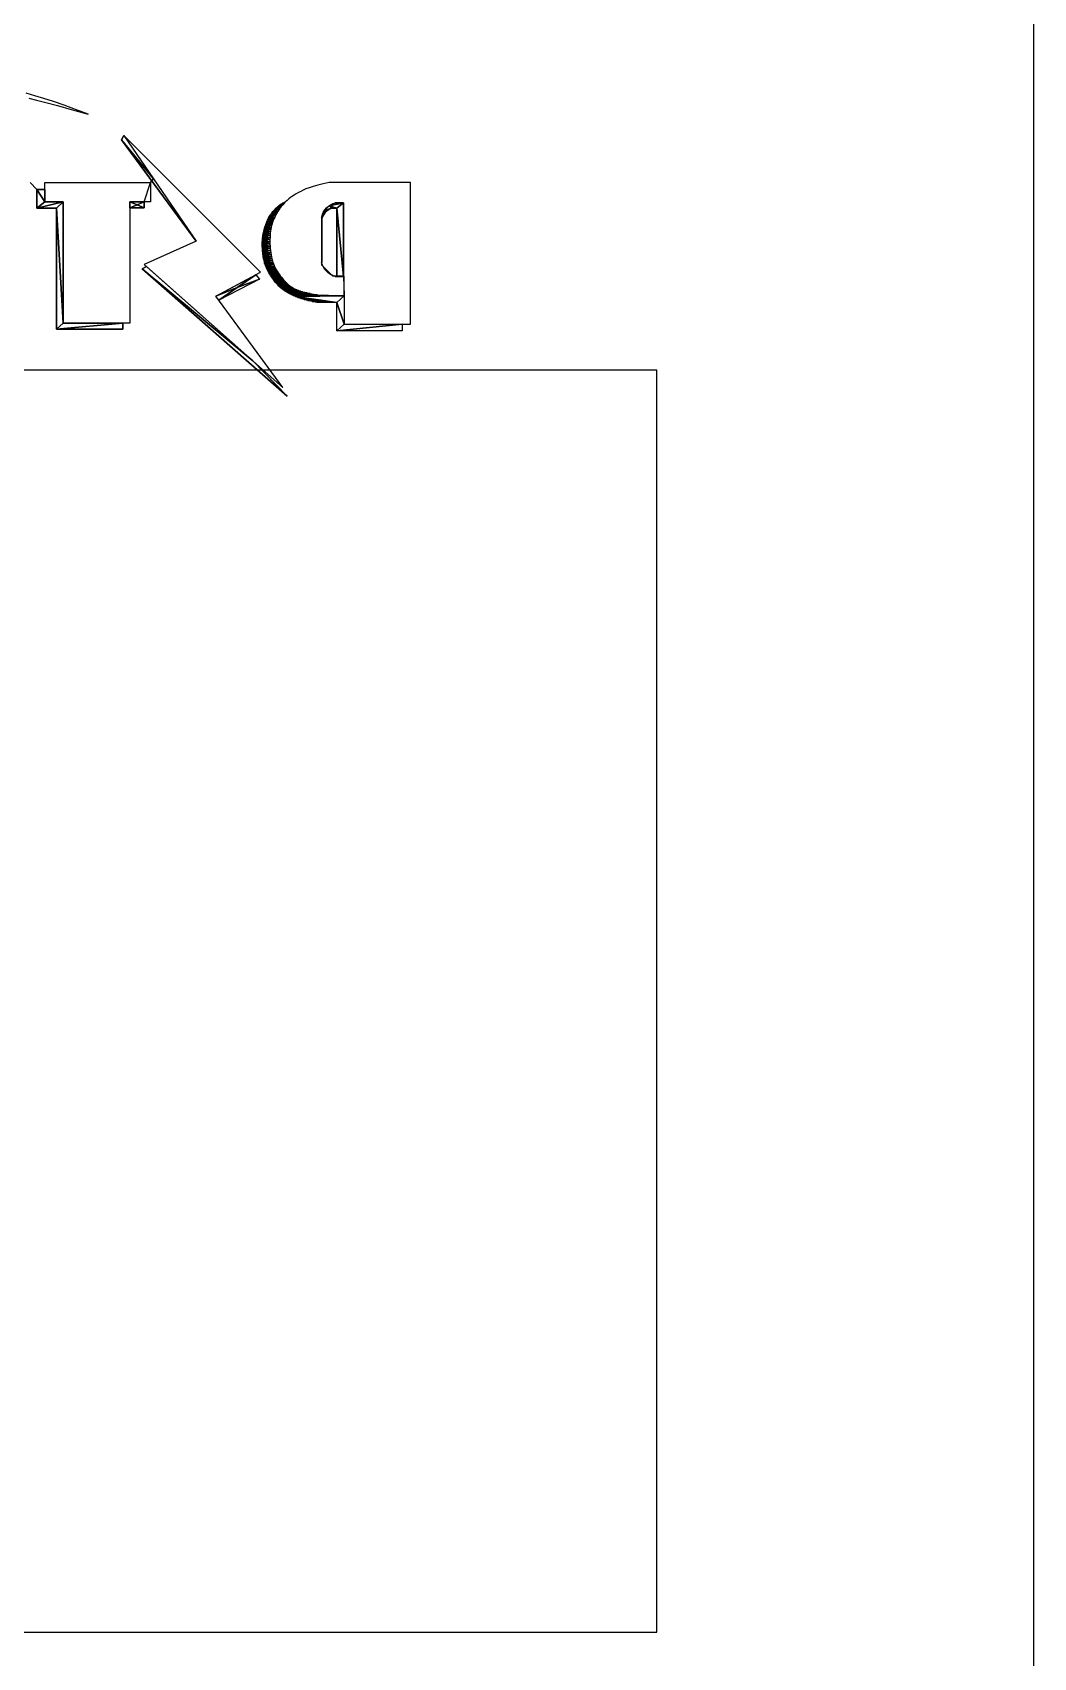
# Model space of a CAD drawing. Header units: millimetres. Extents: x 24815 to 37444, y -10619 to 6020.
# Drawn here: x 35123.52 to 35139.39, y 343.61 to 369.36 of the extents above; entities that cross this region are included whole.
import ezdxf

# ---------------------------------------------------------------- set-up
doc = ezdxf.new("R2010")
doc.units = ezdxf.units.MM

# ---------------------------------------------------------------- blocks, each defined once
blk = doc.blocks.new('A$C3CC6408C')
at = {"color": 2}
for p, q in [((0, 0), (0, -218.895)), ((-15.834, -25.052), (-15.969, -25.014)), ((-15.925, -25.09), (-15.804, -25.121)), ((-15.691, -25.096), (-15.834, -25.052)), ((-15.804, -25.121), (-15.657, -25.159)), ((-15.537, -25.146), (-15.691, -25.096)), ((-15.657, -25.159), (-15.475, -25.208)), ((-15.37, -25.204), (-15.537, -25.146)), ((-15.475, -25.208), (-15.255, -25.269)), ((-15.188, -25.269), (-15.37, -25.204)), ((-15.255, -25.269), (-14.989, -25.343)), ((-14.989, -25.343), (-15.188, -25.269)), ((-14.461, -25.753), (-14.42, -25.683)), ((-14.42, -25.683), (-14.461, -25.753)), ((-14.42, -25.683), (-13.277, -27.358)), ((-12.255, -27.848), (-14.42, -25.683)), ((-14.461, -25.753), (-13.953, -26.369)), ((-13.277, -27.358), (-14.461, -25.753)), ((-13.953, -26.369), (-14.461, -25.753)), ((-14.461, -25.753), (-13.277, -27.358)), ((-15.904, -26.427), (-15.801, -26.537)), ((-15.676, -26.734), (-15.676, -26.427)), ((-15.676, -26.427), (-14.001, -26.427)), ((-14.097, -26.734), (-14.001, -26.427)), ((-14.001, -26.427), (-13.953, -26.369)), ((-14.001, -26.427), (-14.001, -26.734)), ((-13.953, -26.369), (-13.277, -27.358)), ((-11.482, -26.51), (-11.534, -26.529)), ((-11.421, -26.49), (-11.482, -26.51)), ((-11.348, -26.47), (-11.421, -26.49)), ((-11.264, -26.45), (-11.348, -26.47)), ((-11.165, -26.43), (-11.264, -26.45)), ((-9.875, -26.43), (-11.165, -26.43)), ((-9.875, -28.673), (-9.875, -26.43)), ((-15.801, -26.537), (-15.676, -26.734)), ((-15.801, -26.833), (-15.801, -26.537)), ((-15.676, -26.734), (-15.801, -26.537)), ((-15.801, -26.537), (-15.676, -26.537)), ((-15.801, -26.537), (-15.676, -26.537)), ((-15.676, -26.537), (-15.801, -26.537)), ((-15.801, -26.537), (-15.801, -26.833)), ((-15.676, -26.734), (-15.801, -26.833)), ((-15.801, -26.833), (-15.385, -26.734)), ((-15.801, -26.833), (-15.676, -26.734)), ((-15.385, -26.734), (-15.801, -26.833)), ((-15.676, -26.537), (-15.676, -26.734)), ((-15.676, -26.734), (-15.385, -26.734)), ((-15.385, -26.734), (-15.676, -26.734)), ((-15.385, -26.734), (-15.49, -26.833)), ((-15.49, -26.833), (-15.385, -26.734)), ((-15.385, -26.734), (-15.385, -28.658)), ((-15.385, -28.658), (-15.385, -26.734)), ((-14.212, -26.78), (-14.326, -26.734)), ((-14.326, -26.734), (-14.097, -26.734)), ((-14.326, -26.827), (-14.326, -26.734)), ((-14.326, -26.734), (-14.212, -26.78)), ((-14.001, -26.734), (-14.326, -26.734)), ((-14.326, -26.734), (-14.326, -28.658)), ((-14.326, -26.827), (-14.212, -26.78)), ((-14.212, -26.78), (-14.326, -26.827)), ((-14.212, -26.78), (-14.097, -26.734)), ((-14.097, -26.734), (-14.212, -26.78)), ((-14.212, -26.78), (-14.097, -26.827)), ((-14.097, -26.827), (-14.212, -26.78)), ((-14.097, -26.734), (-14.097, -26.827)), ((-14.097, -26.827), (-14.097, -26.734)), ((-11.947, -26.784), (-11.939, -26.778)), ((-11.947, -26.784), (-11.939, -26.778)), ((-11.939, -26.778), (-11.93, -26.773)), ((-11.939, -26.778), (-11.93, -26.773)), ((-11.903, -26.783), (-11.939, -26.778)), ((-11.939, -26.778), (-11.903, -26.783)), ((-11.93, -26.773), (-11.922, -26.768)), ((-11.93, -26.773), (-11.922, -26.768)), ((-11.903, -26.783), (-11.93, -26.773)), ((-11.93, -26.773), (-11.903, -26.783)), ((-11.922, -26.768), (-11.914, -26.763)), ((-11.922, -26.768), (-11.914, -26.763)), ((-11.903, -26.783), (-11.922, -26.768)), ((-11.922, -26.768), (-11.903, -26.783)), ((-11.914, -26.763), (-11.905, -26.758)), ((-11.914, -26.763), (-11.905, -26.758)), ((-11.903, -26.783), (-11.914, -26.763)), ((-11.914, -26.763), (-11.903, -26.783)), ((-11.905, -26.758), (-11.897, -26.754)), ((-11.905, -26.758), (-11.897, -26.754)), ((-11.881, -26.757), (-11.905, -26.758)), ((-11.905, -26.758), (-11.881, -26.757)), ((-11.903, -26.783), (-11.905, -26.758)), ((-11.905, -26.758), (-11.903, -26.783)), ((-11.881, -26.757), (-11.903, -26.783)), ((-11.881, -26.757), (-11.903, -26.783)), ((-11.897, -26.754), (-11.888, -26.749)), ((-11.897, -26.754), (-11.888, -26.749)), ((-11.881, -26.757), (-11.897, -26.754)), ((-11.897, -26.754), (-11.881, -26.757)), ((-11.888, -26.749), (-11.879, -26.745)), ((-11.888, -26.749), (-11.879, -26.745)), ((-11.881, -26.757), (-11.888, -26.749)), ((-11.888, -26.749), (-11.881, -26.757)), ((-11.858, -26.734), (-11.881, -26.757)), ((-11.857, -26.734), (-11.881, -26.757)), ((-11.881, -26.757), (-11.868, -26.739)), ((-11.868, -26.739), (-11.881, -26.757)), ((-11.881, -26.757), (-11.879, -26.745)), ((-11.879, -26.745), (-11.881, -26.757)), ((-11.879, -26.745), (-11.868, -26.739)), ((-11.879, -26.745), (-11.868, -26.739)), ((-11.868, -26.739), (-11.858, -26.734)), ((-11.868, -26.739), (-11.858, -26.734)), ((-11.833, -26.711), (-11.857, -26.734)), ((-11.806, -26.689), (-11.833, -26.711)), ((-11.779, -26.667), (-11.806, -26.689)), ((-11.75, -26.647), (-11.779, -26.667)), ((-11.72, -26.627), (-11.75, -26.647)), ((-11.688, -26.607), (-11.72, -26.627)), ((-11.654, -26.588), (-11.688, -26.607)), ((-11.618, -26.568), (-11.654, -26.588)), ((-11.579, -26.549), (-11.618, -26.568)), ((-11.534, -26.529), (-11.579, -26.549)), ((-11.167, -26.797), (-10.937, -26.749)), ((-11.167, -26.797), (-11.072, -26.749)), ((-10.937, -26.749), (-11.167, -26.797)), ((-11.072, -26.749), (-10.937, -26.749)), ((-10.937, -26.749), (-11.072, -26.749)), ((-11.047, -26.835), (-10.937, -26.749)), ((-10.937, -26.749), (-11.047, -26.835)), ((-10.937, -26.749), (-10.937, -27.918)), ((-10.937, -27.918), (-10.937, -26.749)), ((-15.49, -26.833), (-15.801, -26.833)), ((-15.801, -26.833), (-15.49, -26.833)), ((-15.385, -28.658), (-15.49, -26.833)), ((-15.49, -26.833), (-15.385, -28.658)), ((-15.49, -28.753), (-15.49, -26.833)), ((-15.49, -26.833), (-15.49, -28.753)), ((-14.097, -26.827), (-14.326, -26.827)), ((-14.326, -26.827), (-14.097, -26.827)), ((-12.153, -27.045), (-12.144, -27.026)), ((-12.153, -27.045), (-12.144, -27.026)), ((-12.053, -27.03), (-12.153, -27.045)), ((-12.153, -27.045), (-12.053, -27.03)), ((-12.144, -27.026), (-12.135, -27.007)), ((-12.144, -27.026), (-12.135, -27.007)), ((-12.053, -27.03), (-12.144, -27.026)), ((-12.144, -27.026), (-12.053, -27.03)), ((-12.135, -27.007), (-12.126, -26.99)), ((-12.135, -27.007), (-12.126, -26.99)), ((-12.042, -27.003), (-12.135, -27.007)), ((-12.135, -27.007), (-12.042, -27.003)), ((-12.053, -27.03), (-12.135, -27.007)), ((-12.135, -27.007), (-12.053, -27.03)), ((-12.126, -26.99), (-12.116, -26.973)), ((-12.126, -26.99), (-12.116, -26.973)), ((-12.029, -26.976), (-12.126, -26.99)), ((-12.126, -26.99), (-12.029, -26.976)), ((-12.042, -27.003), (-12.126, -26.99)), ((-12.126, -26.99), (-12.042, -27.003)), ((-12.116, -26.973), (-12.106, -26.957)), ((-12.116, -26.973), (-12.106, -26.957)), ((-12.029, -26.976), (-12.116, -26.973)), ((-12.116, -26.973), (-12.029, -26.976)), ((-12.106, -26.957), (-12.097, -26.942)), ((-12.106, -26.957), (-12.097, -26.942)), ((-12.015, -26.948), (-12.106, -26.957)), ((-12.106, -26.957), (-12.015, -26.948)), ((-12.029, -26.976), (-12.106, -26.957)), ((-12.106, -26.957), (-12.029, -26.976)), ((-12.097, -26.942), (-12.087, -26.928)), ((-12.097, -26.942), (-12.087, -26.928)), ((-12.015, -26.948), (-12.097, -26.942)), ((-12.097, -26.942), (-12.015, -26.948)), ((-12.087, -26.928), (-12.078, -26.914)), ((-12.087, -26.928), (-12.078, -26.914)), ((-12, -26.92), (-12.087, -26.928)), ((-12.087, -26.928), (-12, -26.92)), ((-12.015, -26.948), (-12.087, -26.928)), ((-12.087, -26.928), (-12.015, -26.948)), ((-12.078, -26.914), (-12.068, -26.901)), ((-12.078, -26.914), (-12.068, -26.901)), ((-12, -26.92), (-12.078, -26.914)), ((-12.078, -26.914), (-12, -26.92)), ((-12.068, -26.901), (-12.058, -26.889)), ((-12.068, -26.901), (-12.058, -26.889)), ((-11.983, -26.891), (-12.068, -26.901)), ((-12.068, -26.901), (-11.983, -26.891)), ((-12, -26.92), (-12.068, -26.901)), ((-12.068, -26.901), (-12, -26.92)), ((-12.053, -27.03), (-12.063, -27.057)), ((-12.053, -27.03), (-12.063, -27.057)), ((-12.058, -26.889), (-12.048, -26.877)), ((-12.058, -26.889), (-12.048, -26.877)), ((-11.983, -26.891), (-12.058, -26.889)), ((-12.058, -26.889), (-11.983, -26.891)), ((-12.042, -27.003), (-12.053, -27.03)), ((-12.042, -27.003), (-12.053, -27.03)), ((-12.048, -26.877), (-12.039, -26.866)), ((-12.048, -26.877), (-12.039, -26.866)), ((-11.983, -26.891), (-12.048, -26.877)), ((-12.048, -26.877), (-11.983, -26.891)), ((-12.029, -26.976), (-12.042, -27.003)), ((-12.029, -26.976), (-12.042, -27.003)), ((-12.039, -26.866), (-12.029, -26.855)), ((-12.039, -26.866), (-12.029, -26.855)), ((-11.965, -26.863), (-12.039, -26.866)), ((-12.039, -26.866), (-11.965, -26.863)), ((-11.983, -26.891), (-12.039, -26.866)), ((-12.039, -26.866), (-11.983, -26.891)), ((-12.029, -26.855), (-12.02, -26.845)), ((-12.029, -26.855), (-12.02, -26.845)), ((-11.965, -26.863), (-12.029, -26.855)), ((-12.029, -26.855), (-11.965, -26.863)), ((-12.015, -26.948), (-12.029, -26.976)), ((-12.015, -26.948), (-12.029, -26.976)), ((-11.946, -26.836), (-12.02, -26.845)), ((-12.02, -26.845), (-12.011, -26.836)), ((-12.02, -26.845), (-11.946, -26.836)), ((-12.02, -26.845), (-12.011, -26.836)), ((-11.965, -26.863), (-12.02, -26.845)), ((-12.02, -26.845), (-11.965, -26.863)), ((-12, -26.92), (-12.015, -26.948)), ((-12, -26.92), (-12.015, -26.948)), ((-12.011, -26.836), (-12.001, -26.827)), ((-12.011, -26.836), (-12.001, -26.827)), ((-11.946, -26.836), (-12.011, -26.836)), ((-12.011, -26.836), (-11.946, -26.836)), ((-12.001, -26.827), (-11.992, -26.818)), ((-12.001, -26.827), (-11.992, -26.818)), ((-11.946, -26.836), (-12.001, -26.827)), ((-12.001, -26.827), (-11.946, -26.836)), ((-11.983, -26.891), (-12, -26.92)), ((-11.983, -26.891), (-12, -26.92)), ((-11.992, -26.818), (-11.983, -26.811)), ((-11.992, -26.818), (-11.983, -26.811)), ((-11.946, -26.836), (-11.992, -26.818)), ((-11.992, -26.818), (-11.946, -26.836)), ((-11.983, -26.811), (-11.974, -26.803)), ((-11.983, -26.811), (-11.974, -26.803)), ((-11.925, -26.809), (-11.983, -26.811)), ((-11.983, -26.811), (-11.925, -26.809)), ((-11.946, -26.836), (-11.983, -26.811)), ((-11.983, -26.811), (-11.946, -26.836)), ((-11.965, -26.863), (-11.983, -26.891)), ((-11.965, -26.863), (-11.983, -26.891)), ((-11.974, -26.803), (-11.965, -26.797)), ((-11.974, -26.803), (-11.965, -26.797)), ((-11.925, -26.809), (-11.974, -26.803)), ((-11.974, -26.803), (-11.925, -26.809)), ((-11.965, -26.797), (-11.956, -26.79)), ((-11.965, -26.797), (-11.956, -26.79)), ((-11.925, -26.809), (-11.965, -26.797)), ((-11.965, -26.797), (-11.925, -26.809)), ((-11.946, -26.836), (-11.965, -26.863)), ((-11.946, -26.836), (-11.965, -26.863)), ((-11.956, -26.79), (-11.947, -26.784)), ((-11.956, -26.79), (-11.947, -26.784)), ((-11.925, -26.809), (-11.956, -26.79)), ((-11.956, -26.79), (-11.925, -26.809)), ((-11.903, -26.783), (-11.947, -26.784)), ((-11.947, -26.784), (-11.903, -26.783)), ((-11.925, -26.809), (-11.947, -26.784)), ((-11.947, -26.784), (-11.925, -26.809)), ((-11.925, -26.809), (-11.946, -26.836)), ((-11.925, -26.809), (-11.946, -26.836)), ((-11.903, -26.783), (-11.925, -26.809)), ((-11.903, -26.783), (-11.925, -26.809)), ((-11.285, -26.97), (-11.241, -26.873)), ((-11.224, -26.894), (-11.285, -26.97)), ((-11.224, -26.894), (-11.285, -26.986)), ((-11.285, -26.97), (-11.224, -26.894)), ((-11.285, -26.986), (-11.285, -26.97)), ((-11.285, -26.97), (-11.285, -27.697)), ((-11.285, -27.736), (-11.285, -26.986)), ((-11.241, -26.873), (-11.167, -26.797)), ((-11.129, -26.835), (-11.241, -26.873)), ((-11.241, -26.873), (-11.129, -26.835)), ((-11.224, -26.894), (-11.241, -26.873)), ((-11.241, -26.873), (-11.224, -26.894)), ((-11.129, -26.835), (-11.224, -26.894)), ((-11.047, -26.835), (-11.167, -26.797)), ((-11.167, -26.797), (-11.129, -26.835)), ((-11.167, -26.797), (-11.047, -26.835)), ((-11.129, -26.835), (-11.167, -26.797)), ((-11.047, -26.835), (-11.129, -26.835)), ((-11.129, -26.835), (-11.047, -26.835)), ((-10.937, -27.918), (-11.047, -26.835)), ((-11.047, -26.835), (-10.937, -27.918)), ((-11.047, -27.918), (-11.047, -26.835)), ((-11.047, -26.835), (-11.047, -27.918)), ((-12.222, -27.305), (-12.22, -27.284)), ((-12.222, -27.305), (-12.22, -27.284)), ((-12.22, -27.284), (-12.217, -27.263)), ((-12.22, -27.284), (-12.217, -27.263)), ((-12.103, -27.264), (-12.22, -27.284)), ((-12.22, -27.284), (-12.103, -27.264)), ((-12.104, -27.297), (-12.22, -27.284)), ((-12.22, -27.284), (-12.104, -27.297)), ((-12.217, -27.263), (-12.213, -27.242)), ((-12.217, -27.263), (-12.213, -27.242)), ((-12.103, -27.264), (-12.217, -27.263)), ((-12.217, -27.263), (-12.103, -27.264)), ((-12.213, -27.242), (-12.209, -27.221)), ((-12.213, -27.242), (-12.209, -27.221)), ((-12.1, -27.231), (-12.213, -27.242)), ((-12.213, -27.242), (-12.1, -27.231)), ((-12.103, -27.264), (-12.213, -27.242)), ((-12.213, -27.242), (-12.103, -27.264)), ((-12.209, -27.221), (-12.203, -27.199)), ((-12.209, -27.221), (-12.203, -27.199)), ((-12.096, -27.2), (-12.209, -27.221)), ((-12.209, -27.221), (-12.096, -27.2)), ((-12.1, -27.231), (-12.209, -27.221)), ((-12.209, -27.221), (-12.1, -27.231)), ((-12.203, -27.199), (-12.198, -27.177)), ((-12.203, -27.199), (-12.198, -27.177)), ((-12.096, -27.2), (-12.203, -27.199)), ((-12.203, -27.199), (-12.096, -27.2)), ((-12.198, -27.177), (-12.191, -27.154)), ((-12.198, -27.177), (-12.191, -27.154)), ((-12.092, -27.17), (-12.198, -27.177)), ((-12.198, -27.177), (-12.092, -27.17)), ((-12.096, -27.2), (-12.198, -27.177)), ((-12.198, -27.177), (-12.096, -27.2)), ((-12.191, -27.154), (-12.184, -27.131)), ((-12.191, -27.154), (-12.184, -27.131)), ((-12.086, -27.14), (-12.191, -27.154)), ((-12.191, -27.154), (-12.086, -27.14)), ((-12.092, -27.17), (-12.191, -27.154)), ((-12.191, -27.154), (-12.092, -27.17)), ((-12.184, -27.131), (-12.177, -27.109)), ((-12.184, -27.131), (-12.177, -27.109)), ((-12.08, -27.112), (-12.184, -27.131)), ((-12.184, -27.131), (-12.08, -27.112)), ((-12.086, -27.14), (-12.184, -27.131)), ((-12.184, -27.131), (-12.086, -27.14)), ((-12.177, -27.109), (-12.169, -27.087)), ((-12.177, -27.109), (-12.169, -27.087)), ((-12.08, -27.112), (-12.177, -27.109)), ((-12.177, -27.109), (-12.08, -27.112)), ((-12.169, -27.087), (-12.161, -27.066)), ((-12.169, -27.087), (-12.161, -27.066)), ((-12.072, -27.084), (-12.169, -27.087)), ((-12.169, -27.087), (-12.072, -27.084)), ((-12.08, -27.112), (-12.169, -27.087)), ((-12.169, -27.087), (-12.08, -27.112)), ((-12.161, -27.066), (-12.153, -27.045)), ((-12.161, -27.066), (-12.153, -27.045)), ((-12.063, -27.057), (-12.161, -27.066)), ((-12.161, -27.066), (-12.063, -27.057)), ((-12.072, -27.084), (-12.161, -27.066)), ((-12.161, -27.066), (-12.072, -27.084)), ((-12.063, -27.057), (-12.153, -27.045)), ((-12.153, -27.045), (-12.063, -27.057)), ((-12.103, -27.264), (-12.104, -27.297)), ((-12.103, -27.264), (-12.104, -27.297)), ((-12.1, -27.231), (-12.103, -27.264)), ((-12.1, -27.231), (-12.103, -27.264)), ((-12.096, -27.2), (-12.1, -27.231)), ((-12.096, -27.2), (-12.1, -27.231)), ((-12.092, -27.17), (-12.096, -27.2)), ((-12.092, -27.17), (-12.096, -27.2)), ((-12.086, -27.14), (-12.092, -27.17)), ((-12.086, -27.14), (-12.092, -27.17)), ((-12.08, -27.112), (-12.086, -27.14)), ((-12.08, -27.112), (-12.086, -27.14)), ((-12.072, -27.084), (-12.08, -27.112)), ((-12.072, -27.084), (-12.08, -27.112)), ((-12.063, -27.057), (-12.072, -27.084)), ((-12.063, -27.057), (-12.072, -27.084)), ((-13.277, -27.358), (-14.097, -27.73)), ((-12.227, -27.392), (-12.226, -27.369)), ((-12.227, -27.392), (-12.226, -27.369)), ((-12.105, -27.401), (-12.227, -27.392)), ((-12.227, -27.392), (-12.105, -27.401)), ((-12.226, -27.416), (-12.227, -27.392)), ((-12.226, -27.416), (-12.227, -27.392)), ((-12.226, -27.369), (-12.225, -27.347)), ((-12.226, -27.369), (-12.225, -27.347)), ((-12.106, -27.366), (-12.226, -27.369)), ((-12.226, -27.369), (-12.106, -27.366)), ((-12.105, -27.401), (-12.226, -27.369)), ((-12.226, -27.369), (-12.105, -27.401)), ((-12.105, -27.401), (-12.226, -27.416)), ((-12.226, -27.416), (-12.105, -27.401)), ((-12.103, -27.436), (-12.226, -27.416)), ((-12.226, -27.416), (-12.103, -27.436)), ((-12.226, -27.441), (-12.226, -27.416)), ((-12.226, -27.441), (-12.226, -27.416)), ((-12.103, -27.436), (-12.226, -27.441)), ((-12.226, -27.441), (-12.103, -27.436)), ((-12.101, -27.471), (-12.226, -27.441)), ((-12.226, -27.441), (-12.101, -27.471)), ((-12.225, -27.466), (-12.226, -27.441)), ((-12.225, -27.466), (-12.226, -27.441)), ((-12.225, -27.347), (-12.224, -27.325)), ((-12.225, -27.347), (-12.224, -27.325)), ((-12.105, -27.332), (-12.225, -27.347)), ((-12.225, -27.347), (-12.105, -27.332)), ((-12.106, -27.366), (-12.225, -27.347)), ((-12.225, -27.347), (-12.106, -27.366)), ((-12.101, -27.471), (-12.225, -27.466)), ((-12.225, -27.466), (-12.101, -27.471)), ((-12.223, -27.492), (-12.225, -27.466)), ((-12.223, -27.492), (-12.225, -27.466)), ((-12.224, -27.325), (-12.222, -27.305)), ((-12.224, -27.325), (-12.222, -27.305)), ((-12.105, -27.332), (-12.224, -27.325)), ((-12.224, -27.325), (-12.105, -27.332)), ((-12.101, -27.471), (-12.223, -27.492)), ((-12.223, -27.492), (-12.101, -27.471)), ((-12.098, -27.505), (-12.223, -27.492)), ((-12.223, -27.492), (-12.098, -27.505)), ((-12.221, -27.517), (-12.223, -27.492)), ((-12.221, -27.517), (-12.223, -27.492)), ((-12.104, -27.297), (-12.222, -27.305)), ((-12.222, -27.305), (-12.104, -27.297)), ((-12.105, -27.332), (-12.222, -27.305)), ((-12.222, -27.305), (-12.105, -27.332)), ((-12.098, -27.505), (-12.221, -27.517)), ((-12.221, -27.517), (-12.098, -27.505)), ((-12.093, -27.54), (-12.221, -27.517)), ((-12.221, -27.517), (-12.093, -27.54)), ((-12.219, -27.542), (-12.221, -27.517)), ((-12.219, -27.542), (-12.221, -27.517)), ((-12.093, -27.54), (-12.219, -27.542)), ((-12.219, -27.542), (-12.093, -27.54)), ((-12.088, -27.573), (-12.219, -27.542)), ((-12.219, -27.542), (-12.088, -27.573)), ((-12.216, -27.566), (-12.219, -27.542)), ((-12.216, -27.566), (-12.219, -27.542)), ((-12.105, -27.332), (-12.106, -27.366)), ((-12.105, -27.332), (-12.106, -27.366)), ((-12.106, -27.366), (-12.105, -27.401)), ((-12.106, -27.366), (-12.105, -27.401)), ((-12.104, -27.297), (-12.105, -27.332)), ((-12.104, -27.297), (-12.105, -27.332)), ((-12.105, -27.401), (-12.103, -27.436)), ((-12.105, -27.401), (-12.103, -27.436)), ((-12.103, -27.436), (-12.101, -27.471)), ((-12.103, -27.436), (-12.101, -27.471)), ((-12.101, -27.471), (-12.098, -27.505)), ((-12.101, -27.471), (-12.098, -27.505)), ((-12.098, -27.505), (-12.093, -27.54)), ((-12.098, -27.505), (-12.093, -27.54)), ((-12.093, -27.54), (-12.088, -27.573)), ((-12.093, -27.54), (-12.088, -27.573)), ((-14.062, -27.76), (-14.133, -27.797)), ((-14.133, -27.797), (-14.062, -27.76)), ((-14.133, -27.797), (-11.833, -29.812)), ((-12.378, -29.254), (-14.133, -27.797)), ((-14.133, -27.797), (-12.378, -29.254)), ((-11.833, -29.812), (-14.133, -27.797)), ((-14.097, -27.73), (-11.901, -29.677)), ((-14.062, -27.76), (-12.378, -29.254)), ((-12.088, -27.573), (-12.216, -27.566)), ((-12.216, -27.566), (-12.088, -27.573)), ((-12.213, -27.589), (-12.216, -27.566)), ((-12.213, -27.589), (-12.216, -27.566)), ((-12.088, -27.573), (-12.213, -27.589)), ((-12.213, -27.589), (-12.088, -27.573)), ((-12.082, -27.606), (-12.213, -27.589)), ((-12.213, -27.589), (-12.082, -27.606)), ((-12.21, -27.611), (-12.213, -27.589)), ((-12.21, -27.611), (-12.213, -27.589)), ((-12.082, -27.606), (-12.21, -27.611)), ((-12.21, -27.611), (-12.082, -27.606)), ((-12.075, -27.638), (-12.21, -27.611)), ((-12.21, -27.611), (-12.075, -27.638)), ((-12.207, -27.631), (-12.21, -27.611)), ((-12.207, -27.631), (-12.21, -27.611)), ((-12.075, -27.638), (-12.207, -27.631)), ((-12.207, -27.631), (-12.075, -27.638)), ((-12.203, -27.65), (-12.207, -27.631)), ((-12.203, -27.65), (-12.207, -27.631)), ((-12.075, -27.638), (-12.203, -27.65)), ((-12.203, -27.65), (-12.075, -27.638)), ((-12.067, -27.669), (-12.203, -27.65)), ((-12.203, -27.65), (-12.067, -27.669)), ((-12.198, -27.669), (-12.203, -27.65)), ((-12.198, -27.669), (-12.203, -27.65)), ((-12.067, -27.669), (-12.198, -27.669)), ((-12.198, -27.669), (-12.067, -27.669)), ((-12.194, -27.687), (-12.198, -27.669)), ((-12.194, -27.687), (-12.198, -27.669)), ((-12.067, -27.669), (-12.194, -27.687)), ((-12.194, -27.687), (-12.067, -27.669)), ((-12.057, -27.7), (-12.194, -27.687)), ((-12.189, -27.705), (-12.194, -27.687)), ((-12.194, -27.687), (-12.057, -27.7)), ((-12.189, -27.705), (-12.194, -27.687)), ((-12.057, -27.7), (-12.189, -27.705)), ((-12.189, -27.705), (-12.057, -27.7)), ((-12.183, -27.722), (-12.189, -27.705)), ((-12.046, -27.729), (-12.189, -27.705)), ((-12.189, -27.705), (-12.046, -27.729)), ((-12.183, -27.722), (-12.189, -27.705)), ((-12.177, -27.741), (-12.183, -27.722)), ((-12.046, -27.729), (-12.183, -27.722)), ((-12.183, -27.722), (-12.046, -27.729)), ((-12.177, -27.741), (-12.183, -27.722)), ((-12.046, -27.729), (-12.177, -27.741)), ((-12.177, -27.741), (-12.046, -27.729)), ((-12.17, -27.759), (-12.177, -27.741)), ((-12.035, -27.757), (-12.177, -27.741)), ((-12.177, -27.741), (-12.035, -27.757)), ((-12.17, -27.759), (-12.177, -27.741)), ((-12.035, -27.757), (-12.17, -27.759)), ((-12.17, -27.759), (-12.035, -27.757)), ((-12.162, -27.778), (-12.17, -27.759)), ((-12.021, -27.784), (-12.17, -27.759)), ((-12.17, -27.759), (-12.021, -27.784)), ((-12.162, -27.778), (-12.17, -27.759)), ((-12.153, -27.797), (-12.162, -27.778)), ((-12.021, -27.784), (-12.162, -27.778)), ((-12.162, -27.778), (-12.021, -27.784)), ((-12.153, -27.797), (-12.162, -27.778)), ((-12.021, -27.784), (-12.153, -27.797)), ((-12.153, -27.797), (-12.021, -27.784)), ((-12.143, -27.817), (-12.153, -27.797)), ((-12.007, -27.81), (-12.153, -27.797)), ((-12.153, -27.797), (-12.007, -27.81)), ((-12.143, -27.817), (-12.153, -27.797)), ((-12.007, -27.81), (-12.143, -27.817)), ((-12.143, -27.817), (-12.007, -27.81)), ((-12.088, -27.573), (-12.082, -27.606)), ((-12.088, -27.573), (-12.082, -27.606)), ((-12.082, -27.606), (-12.075, -27.638)), ((-12.082, -27.606), (-12.075, -27.638)), ((-12.075, -27.638), (-12.067, -27.669)), ((-12.075, -27.638), (-12.067, -27.669)), ((-12.067, -27.669), (-12.057, -27.7)), ((-12.067, -27.669), (-12.057, -27.7)), ((-12.057, -27.7), (-12.046, -27.729)), ((-12.057, -27.7), (-12.046, -27.729)), ((-12.046, -27.729), (-12.035, -27.757)), ((-12.046, -27.729), (-12.035, -27.757)), ((-12.035, -27.757), (-12.021, -27.784)), ((-12.035, -27.757), (-12.021, -27.784)), ((-12.021, -27.784), (-12.007, -27.81)), ((-12.021, -27.784), (-12.007, -27.81)), ((-12.007, -27.81), (-11.992, -27.835)), ((-12.007, -27.81), (-11.992, -27.835)), ((-11.107, -27.913), (-11.285, -27.736)), ((-12.963, -28.229), (-12.255, -27.848)), ((-12.963, -28.229), (-12.331, -27.889)), ((-12.27, -27.96), (-12.918, -28.291)), ((-12.27, -27.96), (-12.918, -28.291)), ((-12.625, -28.09), (-12.331, -27.889)), ((-12.331, -27.889), (-12.625, -28.09)), ((-12.27, -27.96), (-12.625, -28.09)), ((-12.625, -28.09), (-12.27, -27.96)), ((-12.331, -27.889), (-12.27, -27.96)), ((-12.331, -27.889), (-12.27, -27.96)), ((-12.133, -27.838), (-12.143, -27.817)), ((-11.992, -27.835), (-12.143, -27.817)), ((-12.143, -27.817), (-11.992, -27.835)), ((-12.133, -27.838), (-12.143, -27.817)), ((-11.992, -27.835), (-12.133, -27.838)), ((-12.133, -27.838), (-11.992, -27.835)), ((-12.121, -27.858), (-12.133, -27.838)), ((-11.976, -27.859), (-12.133, -27.838)), ((-12.133, -27.838), (-11.976, -27.859)), ((-12.121, -27.858), (-12.133, -27.838)), ((-12.109, -27.879), (-12.121, -27.858)), ((-11.976, -27.859), (-12.121, -27.858)), ((-12.121, -27.858), (-11.976, -27.859)), ((-12.109, -27.879), (-12.121, -27.858)), ((-11.976, -27.859), (-12.109, -27.879)), ((-12.109, -27.879), (-11.976, -27.859)), ((-12.096, -27.901), (-12.109, -27.879)), ((-11.959, -27.882), (-12.109, -27.879)), ((-12.109, -27.879), (-11.959, -27.882)), ((-12.096, -27.901), (-12.109, -27.879)), ((-11.959, -27.882), (-12.096, -27.901)), ((-12.096, -27.901), (-11.959, -27.882)), ((-12.082, -27.923), (-12.096, -27.901)), ((-11.942, -27.905), (-12.096, -27.901)), ((-12.096, -27.901), (-11.942, -27.905)), ((-12.082, -27.923), (-12.096, -27.901)), ((-11.942, -27.905), (-12.082, -27.923)), ((-12.082, -27.923), (-11.942, -27.905)), ((-12.067, -27.945), (-12.082, -27.923)), ((-11.924, -27.928), (-12.082, -27.923)), ((-12.082, -27.923), (-11.924, -27.928)), ((-12.067, -27.945), (-12.082, -27.923)), ((-11.924, -27.928), (-12.067, -27.945)), ((-12.067, -27.945), (-11.924, -27.928)), ((-12.051, -27.967), (-12.067, -27.945)), ((-11.906, -27.95), (-12.067, -27.945)), ((-12.067, -27.945), (-11.906, -27.95)), ((-12.051, -27.967), (-12.067, -27.945)), ((-11.906, -27.95), (-12.051, -27.967)), ((-12.051, -27.967), (-11.906, -27.95)), ((-12.035, -27.989), (-12.051, -27.967)), ((-11.888, -27.971), (-12.051, -27.967)), ((-12.051, -27.967), (-11.888, -27.971)), ((-12.035, -27.989), (-12.051, -27.967)), ((-11.888, -27.971), (-12.035, -27.989)), ((-12.035, -27.989), (-11.888, -27.971)), ((-12.018, -28.011), (-12.035, -27.989)), ((-11.869, -27.992), (-12.035, -27.989)), ((-12.035, -27.989), (-11.869, -27.992)), ((-12.018, -28.011), (-12.035, -27.989)), ((-11.869, -27.992), (-12.018, -28.011)), ((-12.018, -28.011), (-11.869, -27.992)), ((-11.999, -28.031), (-12.018, -28.011)), ((-11.85, -28.011), (-12.018, -28.011)), ((-12.018, -28.011), (-11.85, -28.011)), ((-11.999, -28.031), (-12.018, -28.011)), ((-11.85, -28.011), (-11.999, -28.031)), ((-11.999, -28.031), (-11.85, -28.011)), ((-11.831, -28.03), (-11.999, -28.031)), ((-11.999, -28.031), (-11.831, -28.03)), ((-11.981, -28.052), (-11.999, -28.031)), ((-11.811, -28.048), (-11.999, -28.031)), ((-11.999, -28.031), (-11.811, -28.048)), ((-11.981, -28.052), (-11.999, -28.031)), ((-11.992, -27.835), (-11.976, -27.859)), ((-11.992, -27.835), (-11.976, -27.859)), ((-11.811, -28.048), (-11.981, -28.052)), ((-11.981, -28.052), (-11.811, -28.048)), ((-11.962, -28.072), (-11.981, -28.052)), ((-11.791, -28.064), (-11.981, -28.052)), ((-11.981, -28.052), (-11.791, -28.064)), ((-11.962, -28.072), (-11.981, -28.052)), ((-11.976, -27.859), (-11.959, -27.882)), ((-11.976, -27.859), (-11.959, -27.882)), ((-11.791, -28.064), (-11.962, -28.072)), ((-11.962, -28.072), (-11.791, -28.064)), ((-11.959, -27.882), (-11.942, -27.905)), ((-11.959, -27.882), (-11.942, -27.905)), ((-11.942, -27.905), (-11.924, -27.928)), ((-11.942, -27.905), (-11.924, -27.928)), ((-11.924, -27.928), (-11.906, -27.95)), ((-11.924, -27.928), (-11.906, -27.95)), ((-11.906, -27.95), (-11.888, -27.971)), ((-11.906, -27.95), (-11.888, -27.971)), ((-11.888, -27.971), (-11.869, -27.992)), ((-11.888, -27.971), (-11.869, -27.992)), ((-11.869, -27.992), (-11.85, -28.011)), ((-11.869, -27.992), (-11.85, -28.011)), ((-11.85, -28.011), (-11.831, -28.03)), ((-11.85, -28.011), (-11.831, -28.03)), ((-11.831, -28.03), (-11.811, -28.048)), ((-11.831, -28.03), (-11.811, -28.048)), ((-11.811, -28.048), (-11.791, -28.064)), ((-11.811, -28.048), (-11.791, -28.064)), ((-11.791, -28.064), (-11.77, -28.08)), ((-11.791, -28.064), (-11.77, -28.08)), ((-10.929, -27.913), (-11.107, -27.913)), ((-11.072, -27.918), (-10.937, -27.918)), ((-10.937, -27.918), (-11.047, -27.918)), ((-11.047, -27.918), (-10.937, -27.918)), ((-10.937, -27.918), (-10.927, -28.221)), ((-10.929, -28.22), (-10.929, -27.913)), ((-12.625, -28.09), (-12.963, -28.229)), ((-12.963, -28.229), (-12.625, -28.09)), ((-11.901, -29.677), (-12.963, -28.229)), ((-12.918, -28.291), (-12.963, -28.229)), ((-12.625, -28.09), (-12.918, -28.291)), ((-12.918, -28.291), (-12.625, -28.09)), ((-11.943, -28.09), (-11.962, -28.072)), ((-11.77, -28.08), (-11.962, -28.072)), ((-11.962, -28.072), (-11.77, -28.08)), ((-11.943, -28.09), (-11.962, -28.072)), ((-11.77, -28.08), (-11.943, -28.09)), ((-11.943, -28.09), (-11.77, -28.08)), ((-11.922, -28.108), (-11.943, -28.09)), ((-11.749, -28.094), (-11.943, -28.09)), ((-11.943, -28.09), (-11.749, -28.094)), ((-11.922, -28.108), (-11.943, -28.09)), ((-11.749, -28.094), (-11.922, -28.108)), ((-11.922, -28.108), (-11.749, -28.094)), ((-11.727, -28.106), (-11.922, -28.108)), ((-11.922, -28.108), (-11.727, -28.106)), ((-11.922, -28.108), (-11.703, -28.118)), ((-11.901, -28.125), (-11.922, -28.108)), ((-11.901, -28.125), (-11.922, -28.108)), ((-11.703, -28.118), (-11.922, -28.108)), ((-11.703, -28.118), (-11.901, -28.125)), ((-11.901, -28.125), (-11.703, -28.118)), ((-11.678, -28.129), (-11.901, -28.125)), ((-11.901, -28.125), (-11.678, -28.129)), ((-11.878, -28.141), (-11.901, -28.125)), ((-11.878, -28.141), (-11.901, -28.125)), ((-11.678, -28.129), (-11.878, -28.141)), ((-11.878, -28.141), (-11.678, -28.129)), ((-11.651, -28.139), (-11.878, -28.141)), ((-11.878, -28.141), (-11.651, -28.139)), ((-11.622, -28.149), (-11.878, -28.141)), ((-11.878, -28.141), (-11.622, -28.149)), ((-11.854, -28.156), (-11.878, -28.141)), ((-11.854, -28.156), (-11.878, -28.141)), ((-11.622, -28.149), (-11.854, -28.156)), ((-11.854, -28.156), (-11.622, -28.149)), ((-11.59, -28.159), (-11.854, -28.156)), ((-11.854, -28.156), (-11.59, -28.159)), ((-11.828, -28.172), (-11.854, -28.156)), ((-11.828, -28.172), (-11.854, -28.156)), ((-11.59, -28.159), (-11.828, -28.172)), ((-11.828, -28.172), (-11.59, -28.159)), ((-11.554, -28.169), (-11.828, -28.172)), ((-11.828, -28.172), (-11.554, -28.169)), ((-11.515, -28.179), (-11.828, -28.172)), ((-11.828, -28.172), (-11.515, -28.179)), ((-11.801, -28.187), (-11.828, -28.172)), ((-11.801, -28.187), (-11.828, -28.172)), ((-11.515, -28.179), (-11.801, -28.187)), ((-11.801, -28.187), (-11.515, -28.179)), ((-11.469, -28.189), (-11.801, -28.187)), ((-11.801, -28.187), (-11.469, -28.189)), ((-11.77, -28.202), (-11.801, -28.187)), ((-11.77, -28.202), (-11.801, -28.187)), ((-11.77, -28.08), (-11.749, -28.094)), ((-11.77, -28.08), (-11.749, -28.094)), ((-11.469, -28.189), (-11.77, -28.202)), ((-11.77, -28.202), (-11.469, -28.189)), ((-11.415, -28.198), (-11.77, -28.202)), ((-11.77, -28.202), (-11.415, -28.198)), ((-11.35, -28.207), (-11.77, -28.202)), ((-11.77, -28.202), (-11.35, -28.207)), ((-11.738, -28.217), (-11.77, -28.202)), ((-11.738, -28.217), (-11.77, -28.202)), ((-11.749, -28.094), (-11.727, -28.106)), ((-11.749, -28.094), (-11.727, -28.106)), ((-11.35, -28.207), (-11.738, -28.217)), ((-11.738, -28.217), (-11.35, -28.207)), ((-11.271, -28.214), (-11.738, -28.217)), ((-11.738, -28.217), (-11.271, -28.214)), ((-11.176, -28.22), (-11.738, -28.217)), ((-11.738, -28.217), (-11.176, -28.22)), ((-11.701, -28.233), (-11.738, -28.217)), ((-11.701, -28.233), (-11.738, -28.217)), ((-11.727, -28.106), (-11.703, -28.118)), ((-11.727, -28.106), (-11.703, -28.118)), ((-11.703, -28.118), (-11.678, -28.129)), ((-11.703, -28.118), (-11.678, -28.129)), ((-11.176, -28.22), (-11.701, -28.233)), ((-11.701, -28.233), (-11.176, -28.22)), ((-11.062, -28.223), (-11.701, -28.233)), ((-11.701, -28.233), (-11.062, -28.223)), ((-10.927, -28.224), (-11.701, -28.233)), ((-11.701, -28.233), (-10.927, -28.224)), ((-11.047, -28.33), (-11.701, -28.233)), ((-11.701, -28.233), (-11.047, -28.33)), ((-11.661, -28.248), (-11.701, -28.233)), ((-11.661, -28.248), (-11.701, -28.233)), ((-11.678, -28.129), (-11.651, -28.139)), ((-11.678, -28.129), (-11.651, -28.139)), ((-11.047, -28.33), (-11.661, -28.248)), ((-11.661, -28.248), (-11.047, -28.33)), ((-11.615, -28.264), (-11.661, -28.248)), ((-11.615, -28.264), (-11.661, -28.248)), ((-11.651, -28.139), (-11.622, -28.149)), ((-11.651, -28.139), (-11.622, -28.149)), ((-11.622, -28.149), (-11.59, -28.159)), ((-11.622, -28.149), (-11.59, -28.159)), ((-11.047, -28.33), (-11.615, -28.264)), ((-11.615, -28.264), (-11.047, -28.33)), ((-11.563, -28.28), (-11.615, -28.264)), ((-11.563, -28.28), (-11.615, -28.264)), ((-11.59, -28.159), (-11.554, -28.169)), ((-11.59, -28.159), (-11.554, -28.169)), ((-11.047, -28.33), (-11.563, -28.28)), ((-11.563, -28.28), (-11.047, -28.33)), ((-11.504, -28.296), (-11.563, -28.28)), ((-11.504, -28.296), (-11.563, -28.28)), ((-11.554, -28.169), (-11.515, -28.179)), ((-11.554, -28.169), (-11.515, -28.179)), ((-11.515, -28.179), (-11.469, -28.189)), ((-11.515, -28.179), (-11.469, -28.189)), ((-11.047, -28.33), (-11.504, -28.296)), ((-11.504, -28.296), (-11.047, -28.33)), ((-11.436, -28.313), (-11.504, -28.296)), ((-11.436, -28.313), (-11.504, -28.296)), ((-11.469, -28.189), (-11.415, -28.198)), ((-11.469, -28.189), (-11.415, -28.198)), ((-11.047, -28.33), (-11.436, -28.313)), ((-11.436, -28.313), (-11.047, -28.33)), ((-11.36, -28.33), (-11.436, -28.313)), ((-11.36, -28.33), (-11.436, -28.313)), ((-11.415, -28.198), (-11.35, -28.207)), ((-11.415, -28.198), (-11.35, -28.207)), ((-11.35, -28.207), (-11.271, -28.214)), ((-11.35, -28.207), (-11.271, -28.214)), ((-11.271, -28.214), (-11.176, -28.22)), ((-11.271, -28.214), (-11.176, -28.22)), ((-11.176, -28.22), (-11.062, -28.223)), ((-11.176, -28.22), (-10.929, -28.22)), ((-11.062, -28.223), (-10.927, -28.224)), ((-11.047, -28.33), (-10.927, -28.224)), ((-10.927, -28.224), (-11.047, -28.33)), ((-10.927, -28.221), (-10.927, -28.673)), ((-10.927, -28.224), (-10.927, -28.673)), ((-11.047, -28.33), (-11.36, -28.33)), ((-11.047, -28.33), (-11.36, -28.33)), ((-10.927, -28.673), (-11.047, -28.33)), ((-11.047, -28.33), (-10.927, -28.673)), ((-11.047, -28.777), (-11.047, -28.33)), ((-15.385, -28.658), (-15.49, -28.753)), ((-15.49, -28.753), (-15.385, -28.658)), ((-14.435, -28.658), (-15.49, -28.753)), ((-15.49, -28.753), (-14.435, -28.658)), ((-14.435, -28.753), (-15.49, -28.753)), ((-15.49, -28.753), (-14.435, -28.753)), ((-15.385, -28.658), (-14.435, -28.658)), ((-14.326, -28.658), (-15.385, -28.658)), ((-14.435, -28.658), (-14.435, -28.753)), ((-14.435, -28.753), (-14.435, -28.658)), ((-10.927, -28.673), (-11.047, -28.777)), ((-11.047, -28.777), (-10.927, -28.673)), ((-10.01, -28.673), (-11.047, -28.777)), ((-11.047, -28.777), (-10.01, -28.673)), ((-10.01, -28.777), (-11.047, -28.777)), ((-10.927, -28.673), (-10.01, -28.673)), ((-10.927, -28.673), (-9.875, -28.673)), ((-10.01, -28.673), (-10.01, -28.777)), ((-11.833, -29.812), (-12.378, -29.254)), ((-12.378, -29.254), (-11.833, -29.812))]:
    blk.add_line(p, q, dxfattribs=at)
at = {"color": 2, "extrusion": (0, 0, -1)}
for centre, major_axis, start_param, end_param in [((-10.981, -27.049), (-0.222, 0.222), 5.751775, 6.775614), ((-11.045, -27.078), (-0.182, 0.182), 5.863669, 6.733128), ((-10.982, -27.618), (-0.222, 0.222), 4.219502, 5.244257)]:
    blk.add_ellipse(centre, major_axis=major_axis, ratio=1, start_param=start_param, end_param=end_param, dxfattribs=at)
blk = doc.blocks.new('A$C43293707')
at = {"color": 1}
blk.add_lwpolyline([(-20.5, -10), (209.5, -10), (209.5, 10), (-20.5, 10)], close=True, dxfattribs=at)
blk = doc.blocks.new('A$C2A0E6E33')
for name, p in [('A$C3CC6408C', (311.474, -35.1)), ('A$C43293707', (96, -74.5))]:
    blk.add_blockref(name, p)
blk = doc.blocks.new('A$C5DC13BC3')
blk.add_blockref('A$C2A0E6E33', (-347, -418.5))

msp = doc.modelspace()

# ---------------------------------------------------------------- block references
msp.add_blockref('A$C5DC13BC3', (35174.91675, 847.01411))

doc.saveas('drawing.dxf')
